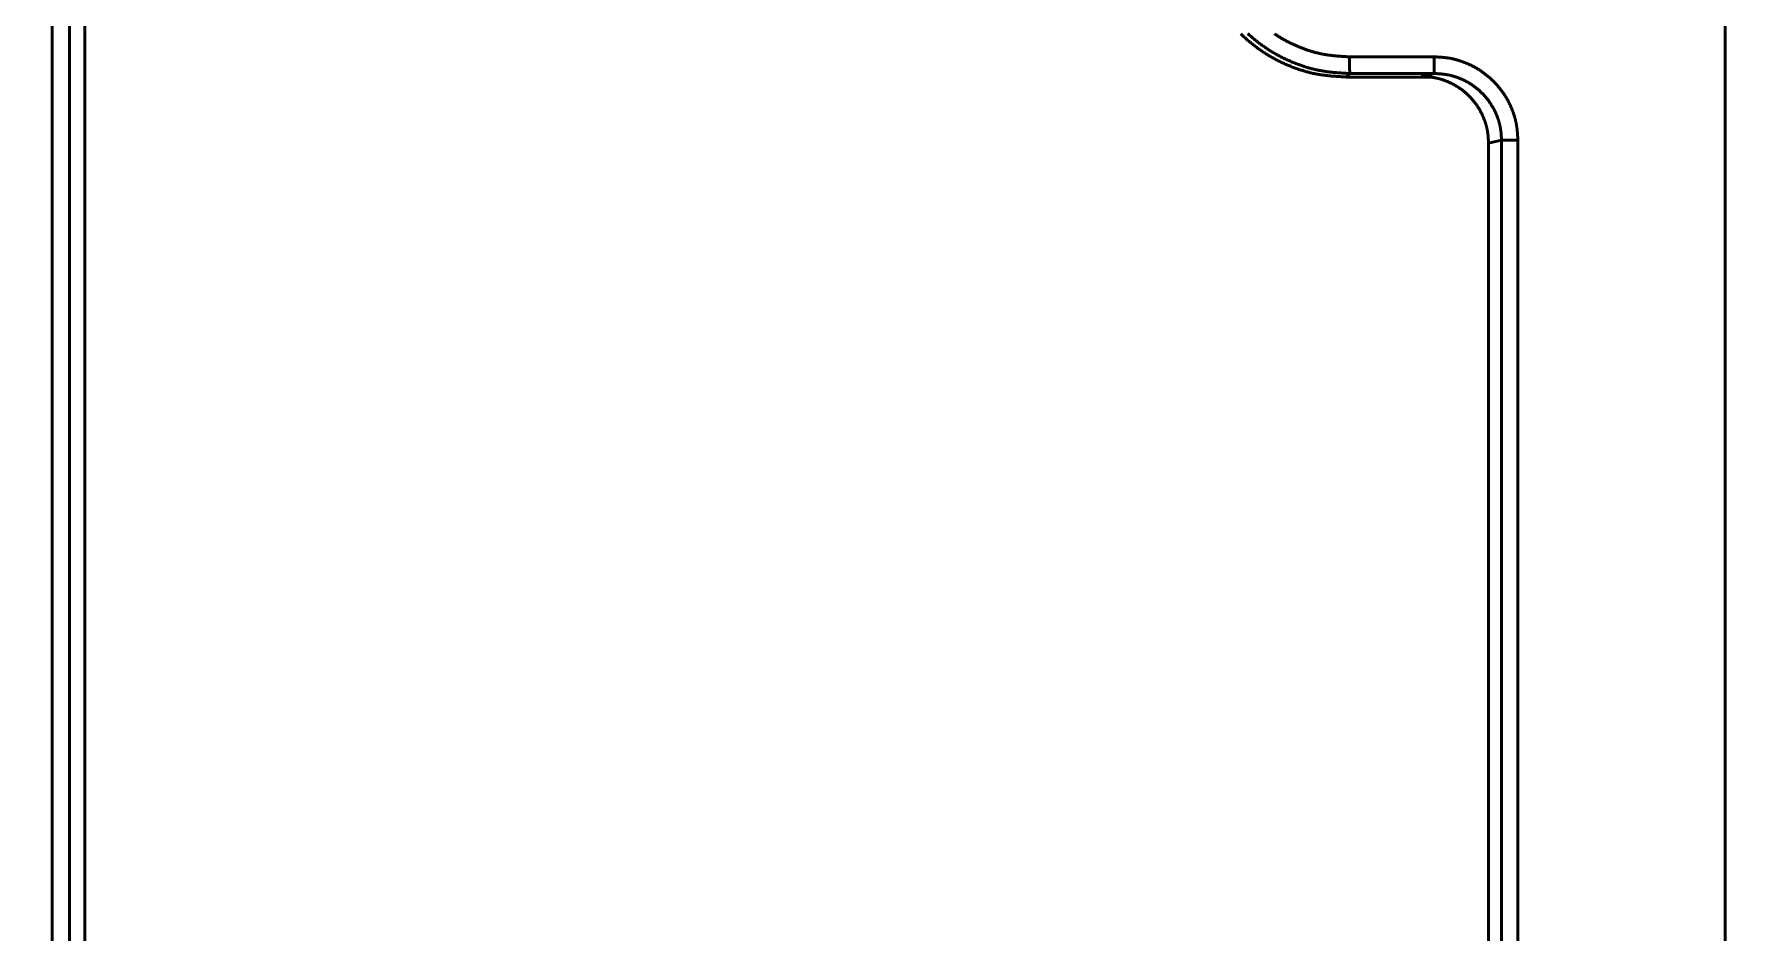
# Model space of a CAD drawing. Header units: millimetres. Extents: x -6033 to 120673, y -4970 to 90533.
# Drawn here: x 87178 to 87229.1, y 68747.6 to 68774.5 of the extents above; entities that cross this region are included whole.
import ezdxf
from ezdxf.enums import TextEntityAlignment as Align

# ---------------------------------------------------------------- set-up
doc = ezdxf.new("R2010")
doc.units = ezdxf.units.MM
doc.layers.add('I-AR$0$I-SCOPE', color=252, linetype='Continuous', lineweight=35)
doc.layers.add('I-PLAN$0$_ACM-A-WALL-HACH', color=251, linetype='Continuous', lineweight=9)
doc.layers.add('I-CEILING$0$I-RCP-AIR', color=64, linetype='Continuous')
doc.layers.add('I-CEILING$0$RC-Hatch【天花填充】', color=251, linetype='Continuous')
doc.styles.add('I-CEILING$0$黑体', font='simhei.ttf', dxfattribs={"height": 600})

# ---------------------------------------------------------------- blocks, each defined once
blk = doc.blocks.new('I-AR')
at = {"layer": 'I-AR$0$I-SCOPE'}
h = blk.add_hatch(dxfattribs=at)
h.set_pattern_fill('ANSI31', color=256, scale=200)
h.paths.add_polyline_path([(63300, 72640), (66630, 72640), (66630, 70889.383), (90600, 70890), (90600, 66390), (96650, 66390), (96650, 24876.398), (18340, 24876.398), (18340, 66390), (48090, 66390), (48090, 72640), (51400, 72640), (51400, 72649.887), (52869.5, 72649.887), (52869.5, 72640), (55240, 72640), (55240, 72790), (59460, 72790), (59460, 72640), (61830.5, 72640), (61830.5, 72649.887), (63300, 72649.887)], flags=16)
h.paths.add_polyline_path([(7330, 0), (7330, -1770), (11180, -1770), (11180, 0), (18450, 0), (18450, 2900), (27550, 2900), (27550, 18090), (37037.331, 18090), (37037.331, 17350), (96200, 17350), (96200, 18120), (114640, 18120), (114640, 84500), (0, 84500), (0, 0)])
blk = doc.blocks.new('I-PLAN')
at = {"layer": 'I-PLAN$0$_ACM-A-WALL-HACH'}
h = blk.add_hatch(dxfattribs=at)
h.set_pattern_fill('ANSI31', color=256, scale=10, angle=45)
h.paths.add_polyline_path([(88260, 70790), (88260, 70890), (88030, 70890), (88030, 70790), (88230, 70790)], flags=17)
h.paths.add_polyline_path([(79671.546, 69390), (78155, 69390), (78155, 68990), (77955, 68990), (77955, 69590), (79671.546, 69590)], flags=17)
h.paths.add_polyline_path([(80271.546, 69390), (80271.546, 69590), (80780, 69590), (80780, 68990), (80580, 68990), (80580, 69390)], flags=17)
h.paths.add_polyline_path([(74580, 69590), (73930, 69590), (73930, 69390), (74580, 69390)])
h.paths.add_polyline_path([(68780, 69590), (69430, 69590), (69430, 69390), (68780, 69390)])
h.paths.add_polyline_path([(87280, 66490), (87480, 66490), (87480, 66390), (87280, 66390)])
h.paths.add_polyline_path([(82180, 68990), (82180, 69390), (84230, 69390), (84230, 66490), (84430, 66490), (84430, 69390), (85280, 69390), (85280, 69590), (81980, 69590), (81980, 68990)])
h.paths.add_polyline_path([(87480, 67390), (87480, 69390), (88280, 69390), (88280, 69590), (88080, 69590), (86480, 69590), (86480, 69390), (87280, 69390), (87280, 67390)], flags=17)
h.paths.add_polyline_path([(72130, 68170), (72130, 66490), (72330, 66490), (72330, 67870), (73130, 67870), (73130, 68070), (72330, 68070), (72330, 68170)])
h.paths.add_polyline_path([(71230, 68170), (71230, 66390), (71030, 66390), (71030, 67870), (70230, 67870), (70230, 68070), (71030, 68070), (71030, 68170)])
h.paths.add_polyline_path([(72130, 69070), (72330, 69070), (72330, 69390), (73030, 69390), (73030, 69590), (72130, 69590)])
h.paths.add_polyline_path([(71230, 69070), (71030, 69070), (71030, 69390), (70330, 69390), (70330, 69590), (71230, 69590)])
h.paths.add_polyline_path([(67800, 69490), (67830, 69490), (67830, 69590), (67800, 69590)], flags=17)
h.paths.add_polyline_path([(76755, 69590), (75180, 69590), (75180, 69390), (75330, 69390), (75330, 66390), (75530, 66390), (75530, 69390), (76555, 69390), (76555, 68990), (76755, 68990)])
h.paths.add_polyline_path([(68180, 69590), (68180, 69390), (68030, 69390), (68030, 66520), (67780, 66520), (67780, 66390), (67400, 66390), (67400, 66720), (67830, 66720), (67830, 69590)])
edge = h.paths.add_edge_path()
edge.add_line((89860, 70890), (88860, 70890))
edge.add_line((75530, 66520), (84230, 66520))
edge.add_line((75530, 66720), (84230, 66720))
blk = doc.blocks.new('I-CEILING$0$RPK-22-40FSNQS')
at = {"color": 0, "lineweight": 50}
for p, q in [((-370.414504, -51.398138), (370.414516, -51.398138)), ((-317.608544, -58.09299), (-317.608544, -57.603182)), ((-317.608544, -57.603182), (-243.032344, -57.603182)), ((-317.608544, -58.09299), (-317.520448, -58.481218)), ((-243.032344, -58.09299), (-317.608544, -58.09299)), ((-317.520448, -58.481218), (-243.491122, -58.481218)), ((-320.104846, -62.642468), (-320.104846, -60.109796)), ((-319.517442, -60.486504), (-319.604882, -60.10122)), ((-319.604882, -60.10122), (-319.604882, -62.633896)), ((-319.500038, -62.738826), (-319.500038, -60.221748)), ((-319.604882, -62.633896), (-319.500038, -62.738826)), ((-243.499078, -100.49814), (-338.000008, -100.49814)), ((-343.57173, -100.954898), (-243.042358, -100.954898)), ((-243.042358, -101.4741), (-343.57173, -101.4741))]:
    blk.add_line(p, q, dxfattribs=at)
for points in [[(-320.104846, -60.109796), (-320.103914, -60.093382), (-320.10298, -60.076968), (-320.102034, -60.060558), (-320.101078, -60.044148), (-320.100102, -60.027742), (-320.099104, -60.011338), (-320.098078, -59.994938), (-320.097022, -59.978546), (-320.09593, -59.962156), (-320.094798, -59.945774), (-320.093622, -59.9294), (-320.092396, -59.913032), (-320.091118, -59.896674), (-320.08978, -59.880326), (-320.088382, -59.863986), (-320.086914, -59.847656), (-320.085376, -59.83134), (-320.083764, -59.815034), (-320.08207, -59.79874), (-320.08029, -59.782462), (-320.078424, -59.766196), (-320.076462, -59.749946), (-320.074402, -59.73371), (-320.07224, -59.717492), (-320.06997, -59.70129), (-320.06759, -59.685106), (-320.065094, -59.66894), (-320.062476, -59.652794), (-320.059736, -59.636668), (-320.056864, -59.62056), (-320.05386, -59.604476), (-320.050724, -59.588412), (-320.047456, -59.572372), (-320.04406, -59.556354), (-320.040534, -59.54036), (-320.036882, -59.524392), (-320.033106, -59.508448), (-320.029204, -59.49253), (-320.02518, -59.476638), (-320.021036, -59.460774), (-320.016772, -59.444938), (-320.01239, -59.429132), (-320.00789, -59.413352), (-320.003274, -59.397604), (-319.998546, -59.381886), (-319.993704, -59.3662), (-319.98875, -59.350546), (-319.983688, -59.334924), (-319.978518, -59.319334), (-319.97324, -59.30378), (-319.967856, -59.28826), (-319.962368, -59.272774), (-319.956778, -59.257326), (-319.951086, -59.241912), (-319.945294, -59.226538), (-319.939404, -59.2112), (-319.933416, -59.195902), (-319.927334, -59.180642), (-319.921156, -59.165422), (-319.914886, -59.150244), (-319.908524, -59.135106), (-319.90207, -59.12001), (-319.895526, -59.104956), (-319.88889, -59.089946), (-319.882162, -59.07498), (-319.875344, -59.060058), (-319.868432, -59.045182), (-319.86143, -59.03035), (-319.854338, -59.015566), (-319.847152, -59.000828), (-319.839876, -58.986138), (-319.832508, -58.971496), (-319.82505, -58.956902), (-319.8175, -58.942358), (-319.809858, -58.927866), (-319.802124, -58.913422), (-319.7943, -58.89903), (-319.786384, -58.88469), (-319.778378, -58.870402), (-319.77028, -58.856168), (-319.76209, -58.841988), (-319.753808, -58.827862), (-319.745436, -58.813792), (-319.736972, -58.799776), (-319.728418, -58.785816), (-319.719772, -58.771914), (-319.711034, -58.75807), (-319.702206, -58.744284), (-319.693286, -58.730556), (-319.684276, -58.716888), (-319.675174, -58.70328), (-319.66598, -58.689732), (-319.656698, -58.676246), (-319.647324, -58.66282), (-319.637862, -58.649458), (-319.628312, -58.636158), (-319.618674, -58.62292), (-319.608948, -58.609746), (-319.599134, -58.596638), (-319.589236, -58.583594), (-319.57925, -58.570614), (-319.56918, -58.557702), (-319.559024, -58.544854), (-319.548784, -58.532074), (-319.53846, -58.519362), (-319.528054, -58.506716), (-319.517564, -58.49414), (-319.506992, -58.481632), (-319.496338, -58.469194), (-319.485604, -58.456826), (-319.474788, -58.444528), (-319.463894, -58.4323), (-319.452918, -58.420144), (-319.441864, -58.408062), (-319.430732, -58.39605), (-319.419522, -58.384112), (-319.408236, -58.372248), (-319.39687, -58.360458), (-319.38543, -58.348742), (-319.373914, -58.337102), (-319.362322, -58.325536), (-319.350656, -58.314048), (-319.338916, -58.302636), (-319.327102, -58.291302), (-319.315214, -58.280044), (-319.303254, -58.268866), (-319.29122, -58.257766), (-319.279116, -58.246746), (-319.266942, -58.235806), (-319.254696, -58.224946), (-319.24238, -58.214166), (-319.229994, -58.203468), (-319.217538, -58.192854), (-319.205014, -58.18232), (-319.192424, -58.171872), (-319.179764, -58.161504), (-319.167038, -58.151224), (-319.154244, -58.141026), (-319.141386, -58.130914), (-319.12846, -58.120888), (-319.115472, -58.110948), (-319.102418, -58.101094), (-319.0893, -58.091328), (-319.076118, -58.08165), (-319.062872, -58.072062), (-319.049566, -58.06256), (-319.036196, -58.05315), (-319.022766, -58.043828), (-319.009274, -58.034598), (-318.995722, -58.025458), (-318.98211, -58.01641), (-318.96844, -58.007454), (-318.95471, -57.99859), (-318.940922, -57.989816), (-318.927076, -57.981136), (-318.913174, -57.972546), (-318.899216, -57.964048), (-318.885202, -57.955642), (-318.871134, -57.947326), (-318.85701, -57.939104), (-318.842834, -57.930972), (-318.828604, -57.922932), (-318.814322, -57.914984), (-318.799988, -57.907128), (-318.785604, -57.899364), (-318.771168, -57.891692), (-318.756682, -57.88411), (-318.742148, -57.87662), (-318.727564, -57.869222), (-318.712934, -57.861916), (-318.698256, -57.854702), (-318.68353, -57.84758), (-318.66876, -57.84055), (-318.653944, -57.83361), (-318.639082, -57.826762), (-318.624176, -57.820008), (-318.609228, -57.813344), (-318.594236, -57.806772), (-318.579202, -57.80029), (-318.564126, -57.793902), (-318.549008, -57.787606), (-318.533852, -57.781402), (-318.518654, -57.775294), (-318.503418, -57.769282), (-318.488144, -57.763366), (-318.472832, -57.75755), (-318.457482, -57.751834), (-318.442098, -57.74622), (-318.426676, -57.740708), (-318.41122, -57.735302), (-318.395728, -57.730002), (-318.380204, -57.72481), (-318.364646, -57.719726), (-318.349058, -57.714752), (-318.333436, -57.70989), (-318.317782, -57.70514), (-318.3021, -57.700506), (-318.286386, -57.695988), (-318.270644, -57.691586), (-318.254874, -57.687304), (-318.239076, -57.683142), (-318.22325, -57.679102), (-318.207398, -57.675184), (-318.191522, -57.671392), (-318.175618, -57.667724), (-318.159692, -57.664186), (-318.14374, -57.660774), (-318.127766, -57.657494), (-318.11177, -57.654344), (-318.095752, -57.651328), (-318.079712, -57.648446), (-318.063654, -57.645692), (-318.047574, -57.643064), (-318.031474, -57.640558), (-318.015358, -57.638168), (-317.999224, -57.63589), (-317.983072, -57.63372), (-317.966904, -57.631654), (-317.950722, -57.629686), (-317.934524, -57.62781), (-317.918312, -57.626026), (-317.902086, -57.624326), (-317.885848, -57.622708), (-317.869598, -57.621164), (-317.853336, -57.619694), (-317.837064, -57.61829), (-317.820784, -57.616948), (-317.804492, -57.615666), (-317.788192, -57.614436), (-317.771886, -57.613256), (-317.755572, -57.612122), (-317.73925, -57.611026), (-317.722924, -57.609968), (-317.706594, -57.60894), (-317.690258, -57.60794), (-317.67392, -57.606962), (-317.657578, -57.606), (-317.641234, -57.605054), (-317.62489, -57.604116), (-317.608544, -57.603182)], [(-317.608544, -58.09299), (-317.621622, -58.093734), (-317.6347, -58.094482), (-317.647778, -58.095236), (-317.660852, -58.096002), (-317.673926, -58.09678), (-317.686996, -58.097578), (-317.700062, -58.098398), (-317.713126, -58.099242), (-317.726184, -58.100114), (-317.739236, -58.10102), (-317.752284, -58.10196), (-317.765326, -58.10294), (-317.77836, -58.103964), (-317.791388, -58.105034), (-317.804406, -58.106156), (-317.817418, -58.10733), (-317.83042, -58.108562), (-317.843412, -58.109854), (-317.856394, -58.111212), (-317.869364, -58.112638), (-317.882324, -58.114136), (-317.895272, -58.11571), (-317.908208, -58.117362), (-317.92113, -58.119096), (-317.934038, -58.120918), (-317.946932, -58.122828), (-317.959812, -58.124834), (-317.972678, -58.126934), (-317.985526, -58.129136), (-317.998358, -58.131444), (-318.011174, -58.133856), (-318.02397, -58.136376), (-318.03675, -58.139002), (-318.049512, -58.141732), (-318.062254, -58.144564), (-318.074976, -58.147498), (-318.087678, -58.150534), (-318.10036, -58.15367), (-318.11302, -58.156904), (-318.125658, -58.160236), (-318.138274, -58.163664), (-318.150868, -58.167186), (-318.163438, -58.170804), (-318.175984, -58.174514), (-318.188506, -58.178316), (-318.201002, -58.182208), (-318.213474, -58.18619), (-318.225918, -58.19026), (-318.238338, -58.194418), (-318.250728, -58.198662), (-318.263092, -58.202992), (-318.275428, -58.207404), (-318.287734, -58.211898), (-318.300012, -58.216476), (-318.31226, -58.221134), (-318.324478, -58.22587), (-318.336664, -58.230684), (-318.348818, -58.235576), (-318.360942, -58.240544), (-318.373032, -58.245586), (-318.38509, -58.250702), (-318.397114, -58.255892), (-318.409106, -58.261154), (-318.421062, -58.266492), (-318.432982, -58.271902), (-318.444868, -58.277386), (-318.456718, -58.282942), (-318.468532, -58.288574), (-318.480308, -58.294278), (-318.492046, -58.300056), (-318.503748, -58.305906), (-318.51541, -58.311832), (-318.527034, -58.31783), (-318.538618, -58.323902), (-318.550162, -58.330046), (-318.561666, -58.336266), (-318.57313, -58.342558), (-318.584552, -58.348924), (-318.595932, -58.355362), (-318.607268, -58.361876), (-318.618564, -58.368462), (-318.629814, -58.375122), (-318.641022, -58.381854), (-318.652186, -58.388662), (-318.663304, -58.395542), (-318.674376, -58.402496), (-318.685402, -58.409524), (-318.696384, -58.416624), (-318.707318, -58.423798), (-318.718204, -58.431046), (-318.729042, -58.438368), (-318.739832, -58.445762), (-318.750574, -58.453228), (-318.761266, -58.460766), (-318.77191, -58.468378), (-318.782504, -58.47606), (-318.793046, -58.483812), (-318.803538, -58.491636), (-318.81398, -58.499528), (-318.82437, -58.507492), (-318.834708, -58.515524), (-318.844992, -58.523624), (-318.855226, -58.531792), (-318.865404, -58.54003), (-318.87553, -58.548334), (-318.885602, -58.556706), (-318.89562, -58.565144), (-318.905582, -58.573648), (-318.915488, -58.582218), (-318.92534, -58.590854), (-318.935136, -58.599554), (-318.944874, -58.608318), (-318.954556, -58.617148), (-318.96418, -58.62604), (-318.973746, -58.634996), (-318.983254, -58.644014), (-318.992704, -58.653094), (-319.002094, -58.662238), (-319.011426, -58.671442), (-319.020696, -58.680708), (-319.029908, -58.690034), (-319.039058, -58.69942), (-319.048148, -58.708866), (-319.057174, -58.718372), (-319.06614, -58.727936), (-319.075044, -58.737558), (-319.083884, -58.74724), (-319.092662, -58.756978), (-319.101374, -58.766774), (-319.110024, -58.776628), (-319.11861, -58.786538), (-319.12713, -58.796502), (-319.135584, -58.806524), (-319.143972, -58.8166), (-319.152294, -58.826732), (-319.16055, -58.836918), (-319.16874, -58.847158), (-319.17686, -58.85745), (-319.184914, -58.867796), (-319.192898, -58.878196), (-319.200814, -58.888648), (-319.208662, -58.89915), (-319.216438, -58.909706), (-319.224146, -58.920312), (-319.231782, -58.930968), (-319.239348, -58.941674), (-319.246842, -58.952432), (-319.254264, -58.963238), (-319.261614, -58.974092), (-319.26889, -58.984996), (-319.276094, -58.995948), (-319.283226, -59.006948), (-319.290284, -59.017994), (-319.29727, -59.029088), (-319.304182, -59.040228), (-319.311022, -59.051412), (-319.317788, -59.062644), (-319.32448, -59.073918), (-319.3311, -59.085236), (-319.337648, -59.0966), (-319.344122, -59.108006), (-319.350522, -59.119454), (-319.35685, -59.130944), (-319.363104, -59.142476), (-319.369286, -59.15405), (-319.375396, -59.165664), (-319.381432, -59.177318), (-319.387394, -59.189012), (-319.393284, -59.200744), (-319.3991, -59.212516), (-319.404844, -59.224326), (-319.410514, -59.236172), (-319.416112, -59.248058), (-319.421636, -59.259978), (-319.427088, -59.271936), (-319.432466, -59.283928), (-319.43777, -59.295956), (-319.443002, -59.308018), (-319.448162, -59.320116), (-319.453248, -59.332246), (-319.45826, -59.34441), (-319.4632, -59.356606), (-319.468062, -59.368834), (-319.47285, -59.381092), (-319.47756, -59.393384), (-319.48219, -59.405704), (-319.48674, -59.418056), (-319.49121, -59.430436), (-319.495598, -59.442844), (-319.499902, -59.455282), (-319.504122, -59.467746), (-319.508258, -59.480238), (-319.512304, -59.492758), (-319.516264, -59.505302), (-319.520136, -59.517872), (-319.523916, -59.530468), (-319.527606, -59.543088), (-319.531202, -59.555732), (-319.534706, -59.5684), (-319.538114, -59.581092), (-319.541426, -59.593804), (-319.544642, -59.60654), (-319.54776, -59.619296), (-319.550778, -59.632072), (-319.553694, -59.64487), (-319.55651, -59.657686), (-319.559224, -59.670522), (-319.561834, -59.683378), (-319.564338, -59.69625), (-319.566736, -59.70914), (-319.569026, -59.722048), (-319.571214, -59.734972), (-319.573302, -59.747912), (-319.575292, -59.760868), (-319.57719, -59.773838), (-319.579, -59.786822), (-319.580722, -59.79982), (-319.582364, -59.81283), (-319.583924, -59.825854), (-319.585412, -59.838888), (-319.586828, -59.851934), (-319.588174, -59.864992), (-319.589458, -59.87806), (-319.59068, -59.891136), (-319.591844, -59.904222), (-319.592956, -59.917318), (-319.594018, -59.93042), (-319.595032, -59.94353), (-319.596004, -59.956648), (-319.596936, -59.96977), (-319.597832, -59.982898), (-319.598698, -59.996032), (-319.599532, -60.009172), (-319.600344, -60.022314), (-319.601132, -60.03546), (-319.601904, -60.048608), (-319.602662, -60.06176), (-319.603408, -60.074912), (-319.604146, -60.088066), (-319.604882, -60.10122)], [(-317.520448, -58.481218), (-317.533524, -58.481964), (-317.546598, -58.482714), (-317.559672, -58.483472), (-317.572744, -58.48424), (-317.585814, -58.485022), (-317.598882, -58.485822), (-317.611946, -58.486644), (-317.625006, -58.487492), (-317.638062, -58.488366), (-317.651112, -58.489274), (-317.664156, -58.490218), (-317.677196, -58.491202), (-317.690228, -58.492228), (-317.703252, -58.4933), (-317.71627, -58.494422), (-317.729278, -58.4956), (-317.742278, -58.496834), (-317.755268, -58.498128), (-317.768248, -58.499488), (-317.781218, -58.500916), (-317.794176, -58.502414), (-317.807122, -58.50399), (-317.820056, -58.505644), (-317.832978, -58.50738), (-317.845884, -58.509202), (-317.858778, -58.511114), (-317.871658, -58.51312), (-317.884522, -58.515222), (-317.89737, -58.517424), (-317.910202, -58.51973), (-317.923018, -58.522144), (-317.935816, -58.524664), (-317.948596, -58.527288), (-317.961358, -58.530018), (-317.974102, -58.53285), (-317.986826, -58.535784), (-317.999528, -58.538818), (-318.012212, -58.541952), (-318.024874, -58.545186), (-318.037514, -58.548516), (-318.050132, -58.551942), (-318.062728, -58.555462), (-318.0753, -58.559078), (-318.087848, -58.562786), (-318.100372, -58.566586), (-318.11287, -58.570476), (-318.125344, -58.574454), (-318.137792, -58.578522), (-318.150212, -58.582676), (-318.162606, -58.586918), (-318.174972, -58.591242), (-318.18731, -58.595652), (-318.19962, -58.600144), (-318.2119, -58.604716), (-318.22415, -58.60937), (-318.236372, -58.614102), (-318.24856, -58.618912), (-318.260718, -58.623798), (-318.272844, -58.628762), (-318.284938, -58.633798), (-318.296998, -58.63891), (-318.309024, -58.644094), (-318.321018, -58.649352), (-318.332976, -58.654682), (-318.344898, -58.660086), (-318.356786, -58.665564), (-318.368638, -58.671116), (-318.380454, -58.67674), (-318.392232, -58.682438), (-318.403974, -58.688208), (-318.415678, -58.694052), (-318.427342, -58.69997), (-318.438968, -58.705962), (-318.450554, -58.712026), (-318.4621, -58.718164), (-318.473606, -58.724376), (-318.485072, -58.73066), (-318.496494, -58.737018), (-318.507876, -58.743448), (-318.519216, -58.749954), (-318.530512, -58.756532), (-318.541766, -58.763182), (-318.552974, -58.769908), (-318.56414, -58.776706), (-318.575258, -58.783578), (-318.586334, -58.790522), (-318.597362, -58.79754), (-318.608344, -58.804632), (-318.61928, -58.811796), (-318.630168, -58.819034), (-318.641008, -58.826346), (-318.6518, -58.833732), (-318.662542, -58.841188), (-318.673236, -58.848716), (-318.683882, -58.856318), (-318.694476, -58.863988), (-318.705022, -58.871732), (-318.715516, -58.879544), (-318.725958, -58.887426), (-318.73635, -58.895378), (-318.746688, -58.9034), (-318.756976, -58.91149), (-318.76721, -58.919648), (-318.777392, -58.927874), (-318.787518, -58.936166), (-318.797592, -58.944526), (-318.807612, -58.952952), (-318.817576, -58.961446), (-318.827484, -58.970004), (-318.837338, -58.978626), (-318.847136, -58.987314), (-318.856876, -58.996068), (-318.86656, -59.004884), (-318.876188, -59.013764), (-318.885756, -59.022706), (-318.895266, -59.031712), (-318.90472, -59.04078), (-318.914112, -59.04991), (-318.923446, -59.059102), (-318.93272, -59.068354), (-318.941934, -59.077666), (-318.951088, -59.08704), (-318.96018, -59.096472), (-318.969212, -59.105964), (-318.97818, -59.115514), (-318.987088, -59.125122), (-318.995932, -59.13479), (-319.004712, -59.144514), (-319.01343, -59.154294), (-319.022082, -59.164134), (-319.030672, -59.174028), (-319.039196, -59.183978), (-319.047654, -59.193984), (-319.056046, -59.204046), (-319.064374, -59.214162), (-319.072634, -59.224332), (-319.080826, -59.234556), (-319.088952, -59.244834), (-319.097008, -59.255164), (-319.104998, -59.265546), (-319.112918, -59.275982), (-319.12077, -59.28647), (-319.12855, -59.297008), (-319.136262, -59.307598), (-319.143902, -59.318238), (-319.151472, -59.328928), (-319.15897, -59.339668), (-319.166398, -59.350456), (-319.173752, -59.361294), (-319.181034, -59.37218), (-319.188242, -59.383116), (-319.195378, -59.394098), (-319.20244, -59.405126), (-319.20943, -59.416202), (-319.216346, -59.427324), (-319.22319, -59.438492), (-319.22996, -59.449704), (-319.236656, -59.46096), (-319.24328, -59.47226), (-319.249832, -59.483606), (-319.25631, -59.494992), (-319.262714, -59.506422), (-319.269046, -59.517894), (-319.275306, -59.529408), (-319.281492, -59.540962), (-319.287604, -59.552558), (-319.293644, -59.564192), (-319.29961, -59.575866), (-319.305504, -59.58758), (-319.311324, -59.599332), (-319.317072, -59.611122), (-319.322746, -59.62295), (-319.328348, -59.634814), (-319.333876, -59.646716), (-319.33933, -59.658654), (-319.344712, -59.670626), (-319.350022, -59.682634), (-319.355258, -59.694678), (-319.36042, -59.706754), (-319.36551, -59.718864), (-319.370526, -59.731008), (-319.375468, -59.743182), (-319.380336, -59.75539), (-319.385126, -59.76763), (-319.38984, -59.7799), (-319.394474, -59.7922), (-319.399028, -59.80453), (-319.403502, -59.816888), (-319.407892, -59.829276), (-319.412202, -59.841694), (-319.416424, -59.854138), (-319.420562, -59.866608), (-319.424614, -59.879106), (-319.428578, -59.89163), (-319.432452, -59.904178), (-319.436236, -59.916752), (-319.43993, -59.929352), (-319.44353, -59.941974), (-319.447038, -59.95462), (-319.45045, -59.96729), (-319.453768, -59.97998), (-319.456986, -59.992694), (-319.460108, -60.005428), (-319.46313, -60.018182), (-319.466052, -60.030958), (-319.468872, -60.043752), (-319.47159, -60.056566), (-319.474204, -60.0694), (-319.476714, -60.08225), (-319.479116, -60.095118), (-319.481412, -60.108004), (-319.483606, -60.120904), (-319.485698, -60.133822), (-319.487694, -60.146754), (-319.489598, -60.159702), (-319.491412, -60.172664), (-319.49314, -60.185638), (-319.494786, -60.198626), (-319.496354, -60.211626), (-319.497846, -60.224638), (-319.499268, -60.237662), (-319.500622, -60.250696), (-319.50191, -60.26374), (-319.503138, -60.276794), (-319.50431, -60.289858), (-319.505426, -60.302928), (-319.506494, -60.316008), (-319.507516, -60.329096), (-319.508494, -60.342188), (-319.509432, -60.355288), (-319.510334, -60.368394), (-319.511206, -60.381504), (-319.512048, -60.39462), (-319.512864, -60.407738), (-319.51366, -60.420862), (-319.514438, -60.433986), (-319.515202, -60.447114), (-319.515954, -60.460244), (-319.5167, -60.473374), (-319.517442, -60.486504)], [(-320.104846, -60.109796), (-320.101608, -60.109792), (-320.098372, -60.10979), (-320.095136, -60.109786), (-320.091898, -60.109784), (-320.088664, -60.10978), (-320.085428, -60.109776), (-320.082194, -60.109774), (-320.072498, -60.109762), (-320.06927, -60.109758), (-320.066042, -60.109754), (-320.062814, -60.10975), (-320.05959, -60.109746), (-320.056368, -60.10974), (-320.053148, -60.109736), (-320.049928, -60.10973), (-320.046712, -60.109724), (-320.040288, -60.109712), (-320.03708, -60.109706), (-320.033874, -60.1097), (-320.030672, -60.109692), (-320.027472, -60.109686), (-320.024276, -60.109678), (-320.021082, -60.10967), (-320.017892, -60.10966), (-320.014706, -60.109652), (-320.011524, -60.109642), (-320.008346, -60.109632), (-320.005172, -60.109622), (-320.002002, -60.10961), (-319.998836, -60.1096), (-319.995674, -60.109588), (-319.992518, -60.109576), (-319.989366, -60.109562), (-319.98622, -60.10955), (-319.983078, -60.109536), (-319.97994, -60.109522), (-319.976808, -60.109508), (-319.973682, -60.109492), (-319.970562, -60.109478), (-319.967446, -60.109462), (-319.964338, -60.109446), (-319.961234, -60.10943), (-319.958138, -60.109412), (-319.955046, -60.109396), (-319.951962, -60.109378), (-319.948882, -60.10936), (-319.945812, -60.109342), (-319.942746, -60.109324), (-319.939688, -60.109304), (-319.936636, -60.109284), (-319.933592, -60.109266), (-319.930554, -60.109246), (-319.927526, -60.109224), (-319.924502, -60.109204), (-319.921488, -60.109184), (-319.918482, -60.109162), (-319.915482, -60.10914), (-319.91249, -60.109118), (-319.909508, -60.109096), (-319.906534, -60.109074), (-319.903566, -60.10905), (-319.90061, -60.109028), (-319.89766, -60.109004), (-319.89472, -60.10898), (-319.891788, -60.108956), (-319.888866, -60.108932), (-319.885952, -60.108908), (-319.883048, -60.108882), (-319.880154, -60.108858), (-319.877268, -60.108832), (-319.874392, -60.108806), (-319.871526, -60.10878), (-319.86867, -60.108754), (-319.865824, -60.108726), (-319.862988, -60.1087), (-319.86016, -60.108672), (-319.857344, -60.108644), (-319.854538, -60.108616), (-319.851744, -60.108588), (-319.848958, -60.10856), (-319.846184, -60.10853), (-319.843422, -60.108502), (-319.840668, -60.108472), (-319.837928, -60.108442), (-319.835198, -60.108412), (-319.832478, -60.108382), (-319.82977, -60.10835), (-319.827074, -60.10832), (-319.82439, -60.108288), (-319.821716, -60.108256), (-319.819056, -60.108224), (-319.816408, -60.108192), (-319.81377, -60.108158), (-319.811146, -60.108126), (-319.808534, -60.108092), (-319.805934, -60.10806), (-319.803346, -60.108026), (-319.80077, -60.107992), (-319.798208, -60.107956), (-319.79566, -60.107922), (-319.793122, -60.107888), (-319.790598, -60.107852), (-319.788088, -60.107816), (-319.785592, -60.10778), (-319.783106, -60.107744), (-319.780636, -60.107708), (-319.77818, -60.107672), (-319.775736, -60.107634), (-319.773306, -60.107598), (-319.77089, -60.10756), (-319.768488, -60.107522), (-319.766098, -60.107484), (-319.763724, -60.107446), (-319.761364, -60.107408), (-319.759018, -60.10737), (-319.756688, -60.107332), (-319.75437, -60.107292), (-319.752068, -60.107254), (-319.74978, -60.107214), (-319.747508, -60.107174), (-319.74525, -60.107134), (-319.743008, -60.107094), (-319.740782, -60.107054), (-319.73857, -60.107014), (-319.736372, -60.106972), (-319.734192, -60.106932), (-319.732026, -60.10689), (-319.729876, -60.106848), (-319.727742, -60.106806), (-319.725624, -60.106764), (-319.723522, -60.106722), (-319.721436, -60.106678), (-319.719366, -60.106636), (-319.717312, -60.106592), (-319.715276, -60.106548), (-319.713254, -60.106504), (-319.71125, -60.10646), (-319.709264, -60.106414), (-319.707292, -60.10637), (-319.705338, -60.106324), (-319.703402, -60.106278), (-319.701482, -60.106232), (-319.69958, -60.106186), (-319.697694, -60.106138), (-319.695826, -60.106092), (-319.693976, -60.106044), (-319.692144, -60.105996), (-319.690328, -60.105948), (-319.68853, -60.1059), (-319.68675, -60.10585), (-319.68499, -60.1058), (-319.683244, -60.105752), (-319.681518, -60.105702), (-319.67981, -60.105652), (-319.67812, -60.105602), (-319.676446, -60.10555), (-319.67479, -60.1055), (-319.673154, -60.10545), (-319.671534, -60.1054), (-319.669932, -60.105348), (-319.668348, -60.105298), (-319.66678, -60.105248), (-319.665232, -60.105196), (-319.663702, -60.105146), (-319.662188, -60.105096), (-319.660692, -60.105046), (-319.659214, -60.104996), (-319.657754, -60.104946), (-319.656312, -60.104896), (-319.654888, -60.104848), (-319.653482, -60.104798), (-319.652092, -60.10475), (-319.65072, -60.104702), (-319.649368, -60.104654), (-319.648032, -60.104606), (-319.646714, -60.10456), (-319.645414, -60.104514), (-319.6442, -60.10447), (-319.643002, -60.104426), (-319.64182, -60.104384), (-319.640654, -60.104342), (-319.639504, -60.104298), (-319.63837, -60.104256), (-319.637252, -60.104212), (-319.63615, -60.104168), (-319.635064, -60.104124), (-319.633994, -60.10408), (-319.63294, -60.104036), (-319.631902, -60.10399), (-319.63088, -60.103942), (-319.629876, -60.103894), (-319.628886, -60.103846), (-319.627912, -60.103796), (-319.626954, -60.103744), (-319.626012, -60.10369), (-319.625088, -60.103636), (-319.624178, -60.10358), (-319.623284, -60.103522), (-319.622408, -60.10346), (-319.621546, -60.103398), (-319.6207, -60.103334), (-319.619872, -60.103268), (-319.61906, -60.103198), (-319.618262, -60.103128), (-319.617482, -60.103054), (-319.616716, -60.102976), (-319.615968, -60.102896), (-319.615548, -60.10285), (-319.615134, -60.102802), (-319.614724, -60.102754), (-319.61432, -60.102704), (-319.61392, -60.102654), (-319.613524, -60.102602), (-319.613132, -60.102552), (-319.612744, -60.102498), (-319.61236, -60.102446), (-319.61198, -60.102392), (-319.611604, -60.102336), (-319.61123, -60.102282), (-319.61086, -60.102226), (-319.610494, -60.10217), (-319.61013, -60.102112), (-319.609768, -60.102056), (-319.609408, -60.101998), (-319.609052, -60.10194), (-319.608698, -60.10188), (-319.608344, -60.101822), (-319.607994, -60.101762), (-319.607644, -60.101702), (-319.607296, -60.101644), (-319.606948, -60.101584), (-319.606602, -60.101522), (-319.606258, -60.101462), (-319.605912, -60.101402), (-319.60557, -60.101342), (-319.605226, -60.10128), (-319.604882, -60.10122)], [(-319.604882, -62.633896), (-319.60656, -62.663348), (-319.608244, -62.692798), (-319.609946, -62.722244), (-319.611672, -62.751688), (-319.613428, -62.781126), (-319.615226, -62.810558), (-319.617072, -62.839984), (-319.618976, -62.8694), (-319.620942, -62.898804), (-319.622982, -62.9282), (-319.625102, -62.95758), (-319.62731, -62.986948), (-319.629616, -63.016302), (-319.632024, -63.045638), (-319.634548, -63.074956), (-319.63719, -63.104256), (-319.639962, -63.133534), (-319.64287, -63.162792), (-319.645924, -63.192028), (-319.64913, -63.22124), (-319.652496, -63.250426), (-319.656032, -63.279584), (-319.659746, -63.308716), (-319.663644, -63.33782), (-319.667736, -63.366892), (-319.672028, -63.395934), (-319.676528, -63.424942), (-319.681248, -63.453916), (-319.686192, -63.482854), (-319.691368, -63.511758), (-319.696786, -63.540622), (-319.70244, -63.569448), (-319.708332, -63.598232), (-319.714458, -63.626976), (-319.720816, -63.655676), (-319.7274, -63.684334), (-319.734212, -63.712946), (-319.741248, -63.741512), (-319.748504, -63.77003), (-319.755978, -63.7985), (-319.763668, -63.826918), (-319.77157, -63.855288), (-319.779684, -63.883604), (-319.788006, -63.911866), (-319.796534, -63.940074), (-319.805264, -63.968226), (-319.814196, -63.996322), (-319.823324, -64.024358), (-319.832648, -64.052334), (-319.842166, -64.080252), (-319.851872, -64.108106), (-319.861768, -64.135896), (-319.871848, -64.163624), (-319.88211, -64.191286), (-319.892552, -64.21888), (-319.90317, -64.246406), (-319.913964, -64.273864), (-319.924932, -64.301252), (-319.936068, -64.328568), (-319.94737, -64.35581), (-319.958838, -64.38298), (-319.970472, -64.410074), (-319.982268, -64.437092), (-319.99423, -64.464032), (-320.006358, -64.490894), (-320.018648, -64.517676), (-320.031104, -64.544378), (-320.043724, -64.570998), (-320.05651, -64.597534), (-320.069458, -64.623986), (-320.082572, -64.650354), (-320.095852, -64.676634), (-320.109294, -64.702828), (-320.122902, -64.728934), (-320.136674, -64.754948), (-320.15061, -64.780872), (-320.164712, -64.806704), (-320.178978, -64.832444), (-320.193408, -64.858088), (-320.208002, -64.883638), (-320.222762, -64.909092), (-320.237686, -64.934448), (-320.252774, -64.959704), (-320.268026, -64.984862), (-320.283442, -65.009918), (-320.299024, -65.034872), (-320.31477, -65.059722), (-320.33068, -65.084468), (-320.346754, -65.10911), (-320.362994, -65.133644), (-320.379396, -65.15807), (-320.395964, -65.18239), (-320.412694, -65.206598), (-320.429584, -65.230696), (-320.446636, -65.254682), (-320.463846, -65.278556), (-320.481216, -65.302316), (-320.498744, -65.325964), (-320.51643, -65.349494), (-320.53427, -65.37291), (-320.552264, -65.396208), (-320.570414, -65.419388), (-320.588716, -65.442448), (-320.60717, -65.46539), (-320.625776, -65.48821), (-320.64453, -65.510908), (-320.663436, -65.533484), (-320.682488, -65.555936), (-320.701688, -65.578264), (-320.721034, -65.600468), (-320.740524, -65.622544), (-320.76016, -65.644492), (-320.779938, -65.666312), (-320.79986, -65.688004)], [(-320.793138, -64.886306), (-320.778558, -64.864592), (-320.764122, -64.842784), (-320.749834, -64.82088), (-320.735692, -64.798882), (-320.721696, -64.776792), (-320.707846, -64.754608), (-320.694142, -64.732336), (-320.680586, -64.709972), (-320.667174, -64.687522), (-320.65391, -64.664982), (-320.64079, -64.642356), (-320.627818, -64.619644), (-320.614992, -64.596846), (-320.602312, -64.573966), (-320.589778, -64.551004), (-320.57739, -64.527958), (-320.56515, -64.504832), (-320.553054, -64.481626), (-320.541106, -64.458342), (-320.529302, -64.43498), (-320.517646, -64.411542), (-320.506136, -64.388028), (-320.494772, -64.364438), (-320.483554, -64.340774), (-320.472484, -64.317038), (-320.461558, -64.293232), (-320.45078, -64.269354), (-320.440148, -64.245406), (-320.429662, -64.221388), (-320.419322, -64.197304), (-320.409128, -64.173152), (-320.39908, -64.148936), (-320.389182, -64.124654), (-320.379434, -64.100308), (-320.36984, -64.0759), (-320.360402, -64.051432), (-320.351122, -64.026902), (-320.342, -64.002312), (-320.333042, -63.977664), (-320.324248, -63.95296), (-320.31562, -63.9282), (-320.307162, -63.903384), (-320.298876, -63.878514), (-320.290762, -63.85359), (-320.282826, -63.828616), (-320.275066, -63.80359), (-320.267488, -63.778514), (-320.260092, -63.75339), (-320.252882, -63.72822), (-320.245858, -63.703002), (-320.239026, -63.677738), (-320.232384, -63.65243), (-320.225936, -63.62708), (-320.219684, -63.601686), (-320.213632, -63.576252), (-320.20778, -63.550778), (-320.202132, -63.525264), (-320.19669, -63.499712), (-320.191454, -63.474124), (-320.18643, -63.4485), (-320.181616, -63.422842), (-320.177018, -63.39715), (-320.172626, -63.371424), (-320.168434, -63.345668), (-320.164434, -63.319882), (-320.160622, -63.294066), (-320.15699, -63.268222), (-320.153528, -63.24235), (-320.15023, -63.216454), (-320.14709, -63.190532), (-320.144102, -63.164588), (-320.141254, -63.13862), (-320.138544, -63.112632), (-320.135962, -63.086622), (-320.133502, -63.060594), (-320.131158, -63.034548), (-320.12892, -63.008486), (-320.126782, -62.982408), (-320.124736, -62.956314), (-320.122778, -62.930208), (-320.120896, -62.904088), (-320.119088, -62.877958), (-320.117344, -62.851818), (-320.115656, -62.825668), (-320.114018, -62.799512), (-320.112424, -62.773348), (-320.110866, -62.747178), (-320.109336, -62.721006), (-320.107828, -62.694828), (-320.106332, -62.668648), (-320.104846, -62.642468)], [(-319.500038, -62.738826), (-319.50171, -62.76828), (-319.50339, -62.797732), (-319.505088, -62.82718), (-319.506808, -62.856626), (-319.508562, -62.886066), (-319.510354, -62.9155), (-319.512196, -62.944928), (-319.514094, -62.974344), (-319.516058, -63.003752), (-319.518092, -63.033148), (-319.520208, -63.062532), (-319.522412, -63.091902), (-319.524714, -63.121256), (-319.527118, -63.150594), (-319.529636, -63.179914), (-319.532276, -63.209216), (-319.535044, -63.238498), (-319.537948, -63.267758), (-319.540998, -63.296994), (-319.5442, -63.326208), (-319.547562, -63.355396), (-319.551096, -63.384556), (-319.554804, -63.41369), (-319.5587, -63.442794), (-319.562786, -63.47187), (-319.567076, -63.500912), (-319.571574, -63.529922), (-319.57629, -63.558898), (-319.58123, -63.58784), (-319.586404, -63.616744), (-319.591818, -63.64561), (-319.597472, -63.674436), (-319.60336, -63.703224), (-319.609484, -63.73197), (-319.615838, -63.760672), (-319.622422, -63.78933), (-319.629232, -63.817944), (-319.636264, -63.846512), (-319.643518, -63.875032), (-319.65099, -63.903502), (-319.658678, -63.931924), (-319.66658, -63.960294), (-319.674692, -63.988612), (-319.683012, -64.016876), (-319.691538, -64.045086), (-319.700266, -64.07324), (-319.709196, -64.101336), (-319.718322, -64.129374), (-319.727646, -64.157352), (-319.73716, -64.18527), (-319.746866, -64.213126), (-319.756758, -64.24092), (-319.766836, -64.268648), (-319.777096, -64.296312), (-319.787538, -64.323908), (-319.798154, -64.351436), (-319.808948, -64.378894), (-319.819912, -64.406284), (-319.831046, -64.433602), (-319.842346, -64.460846), (-319.853814, -64.488016), (-319.865444, -64.515112), (-319.877238, -64.54213), (-319.889198, -64.569072), (-319.901324, -64.595936), (-319.913612, -64.62272), (-319.926066, -64.649422), (-319.938684, -64.676042), (-319.951466, -64.70258), (-319.964414, -64.729034), (-319.977526, -64.755404), (-319.990802, -64.781686), (-320.004242, -64.80788), (-320.017848, -64.833986), (-320.031618, -64.860002), (-320.045552, -64.885928), (-320.05965, -64.911762), (-320.073914, -64.937502), (-320.088342, -64.963148), (-320.102936, -64.988698), (-320.117692, -65.014154), (-320.132614, -65.03951), (-320.1477, -65.064768), (-320.16295, -65.089926), (-320.178366, -65.114984), (-320.193946, -65.139938), (-320.20969, -65.16479), (-320.2256, -65.189538), (-320.241672, -65.21418), (-320.25791, -65.238716), (-320.274312, -65.263144), (-320.290878, -65.287464), (-320.307608, -65.311672), (-320.324498, -65.335772), (-320.341548, -65.35976), (-320.35876, -65.383634), (-320.37613, -65.407396), (-320.393656, -65.431044), (-320.411342, -65.454576), (-320.429182, -65.477992), (-320.447176, -65.501292), (-320.465326, -65.524472), (-320.483628, -65.547534), (-320.502082, -65.570476), (-320.520688, -65.593298), (-320.539444, -65.615998), (-320.558348, -65.638574), (-320.5774, -65.661028), (-320.5966, -65.683356), (-320.615946, -65.70556), (-320.635438, -65.727638), (-320.655074, -65.749586), (-320.674854, -65.771408), (-320.694774, -65.7931), (-320.714838, -65.814662), (-320.735042, -65.836094), (-320.755384, -65.857392), (-320.775866, -65.878558), (-320.796484, -65.899592)], [(-320.104846, -62.642468), (-320.101608, -62.642464), (-320.098372, -62.642462), (-320.095136, -62.642458), (-320.091898, -62.642456), (-320.088664, -62.642452), (-320.085428, -62.642448), (-320.082194, -62.642444), (-320.078962, -62.642442), (-320.072498, -62.642434), (-320.062814, -62.642422), (-320.05959, -62.642416), (-320.056368, -62.642412), (-320.053148, -62.642406), (-320.049928, -62.642402), (-320.046712, -62.642396), (-320.0435, -62.64239), (-320.040288, -62.642384), (-320.03708, -62.642378), (-320.033874, -62.64237), (-320.030672, -62.642364), (-320.027472, -62.642356), (-320.024276, -62.642348), (-320.021082, -62.64234), (-320.017892, -62.642332), (-320.014706, -62.642324), (-320.011524, -62.642314), (-320.008346, -62.642304), (-320.005172, -62.642294), (-320.002002, -62.642284), (-319.998836, -62.642272), (-319.995674, -62.64226), (-319.992518, -62.642248), (-319.989366, -62.642236), (-319.98622, -62.642224), (-319.983078, -62.64221), (-319.97994, -62.642196), (-319.976808, -62.642182), (-319.973682, -62.642168), (-319.970562, -62.642152), (-319.967446, -62.642138), (-319.964338, -62.642122), (-319.961234, -62.642106), (-319.958138, -62.642088), (-319.955046, -62.642072), (-319.951962, -62.642054), (-319.948882, -62.642036), (-319.945812, -62.642018), (-319.942746, -62.642), (-319.939688, -62.641982), (-319.936636, -62.641962), (-319.933592, -62.641944), (-319.930554, -62.641924), (-319.927526, -62.641904), (-319.924502, -62.641884), (-319.921488, -62.641862), (-319.918482, -62.641842), (-319.915482, -62.64182), (-319.91249, -62.641798), (-319.909508, -62.641776), (-319.906534, -62.641754), (-319.903566, -62.641732), (-319.90061, -62.641708), (-319.89766, -62.641684), (-319.89472, -62.641662), (-319.891788, -62.641638), (-319.888866, -62.641614), (-319.885952, -62.641588), (-319.883048, -62.641564), (-319.880154, -62.641538), (-319.877268, -62.641514), (-319.874392, -62.641488), (-319.871526, -62.641462), (-319.86867, -62.641434), (-319.865824, -62.641408), (-319.862988, -62.64138), (-319.86016, -62.641354), (-319.857344, -62.641326), (-319.854538, -62.641298), (-319.851744, -62.64127), (-319.848958, -62.64124), (-319.846184, -62.641212), (-319.843422, -62.641182), (-319.840668, -62.641152), (-319.837928, -62.641122), (-319.835198, -62.641092), (-319.832478, -62.641062), (-319.82977, -62.64103), (-319.827074, -62.640998), (-319.82439, -62.640968), (-319.821716, -62.640936), (-319.819056, -62.640902), (-319.816408, -62.64087), (-319.81377, -62.640838), (-319.811146, -62.640804), (-319.808534, -62.64077), (-319.805934, -62.640736), (-319.803346, -62.640702), (-319.80077, -62.640668), (-319.798208, -62.640634), (-319.79566, -62.640598), (-319.793122, -62.640562), (-319.790598, -62.640528), (-319.788088, -62.640492), (-319.785592, -62.640456), (-319.783106, -62.64042), (-319.780636, -62.640382), (-319.77818, -62.640346), (-319.775736, -62.640308), (-319.773306, -62.640272), (-319.77089, -62.640234), (-319.768488, -62.640196), (-319.766098, -62.640158), (-319.763724, -62.64012), (-319.761364, -62.640082), (-319.759018, -62.640042), (-319.756688, -62.640004), (-319.75437, -62.639964), (-319.752068, -62.639926), (-319.74978, -62.639886), (-319.747508, -62.639846), (-319.74525, -62.639806), (-319.743008, -62.639766), (-319.740782, -62.639726), (-319.73857, -62.639684), (-319.736372, -62.639644), (-319.734192, -62.639602), (-319.732026, -62.639562), (-319.729876, -62.63952), (-319.727742, -62.639478), (-319.725624, -62.639436), (-319.723522, -62.639392), (-319.721436, -62.63935), (-319.719366, -62.639306), (-319.717312, -62.639264), (-319.715276, -62.63922), (-319.713254, -62.639176), (-319.71125, -62.639132), (-319.709264, -62.639086), (-319.707292, -62.639042), (-319.705338, -62.638996), (-319.703402, -62.63895), (-319.701482, -62.638904), (-319.69958, -62.638858), (-319.697694, -62.638812), (-319.695826, -62.638764), (-319.693976, -62.638716), (-319.692144, -62.638668), (-319.690328, -62.63862), (-319.68853, -62.638572), (-319.68675, -62.638522), (-319.68499, -62.638472), (-319.683246, -62.638424), (-319.681518, -62.638374), (-319.67981, -62.638324), (-319.67812, -62.638272), (-319.676446, -62.638222), (-319.67479, -62.638172), (-319.673154, -62.638122), (-319.671534, -62.63807), (-319.669932, -62.63802), (-319.668348, -62.63797), (-319.66678, -62.637918), (-319.665232, -62.637868), (-319.663702, -62.637818), (-319.662188, -62.637768), (-319.660692, -62.637718), (-319.659214, -62.637668), (-319.657754, -62.637618), (-319.656312, -62.637568), (-319.654888, -62.637518), (-319.653482, -62.63747), (-319.652092, -62.637422), (-319.650722, -62.637374), (-319.649368, -62.637326), (-319.648032, -62.637278), (-319.646714, -62.637232), (-319.645414, -62.637186), (-319.6442, -62.637142), (-319.643002, -62.6371), (-319.64182, -62.637056), (-319.640654, -62.637014), (-319.639504, -62.636972), (-319.63837, -62.63693), (-319.637252, -62.636886), (-319.63615, -62.636844), (-319.635064, -62.6368), (-319.633994, -62.636756), (-319.63294, -62.63671), (-319.631902, -62.636664), (-319.63088, -62.636618), (-319.629876, -62.63657), (-319.628886, -62.636522), (-319.627912, -62.636472), (-319.626954, -62.63642), (-319.626012, -62.636368), (-319.625088, -62.636314), (-319.624178, -62.636258), (-319.623284, -62.6362), (-319.622408, -62.63614), (-319.621546, -62.636078), (-319.6207, -62.636014), (-319.619872, -62.635946), (-319.619058, -62.635878), (-319.618262, -62.635806), (-319.617482, -62.635732), (-319.616716, -62.635656), (-319.615968, -62.635576), (-319.615548, -62.63553), (-319.615134, -62.635482), (-319.614724, -62.635434), (-319.61432, -62.635384), (-319.61392, -62.635334), (-319.613524, -62.635282), (-319.613132, -62.63523), (-319.612744, -62.635178), (-319.61236, -62.635124), (-319.61198, -62.63507), (-319.611604, -62.635016), (-319.61123, -62.63496), (-319.61086, -62.634904), (-319.610494, -62.634848), (-319.61013, -62.63479), (-319.609768, -62.634734), (-319.609408, -62.634676), (-319.609052, -62.634618), (-319.608696, -62.634558), (-319.608344, -62.6345), (-319.607992, -62.63444), (-319.607644, -62.63438), (-319.607296, -62.63432), (-319.606948, -62.63426), (-319.606602, -62.6342), (-319.606258, -62.63414), (-319.605912, -62.634078), (-319.60557, -62.634018), (-319.605226, -62.633956), (-319.604882, -62.633896)]]:
    blk.add_lwpolyline(points, dxfattribs=at)
blk = doc.blocks.new('I-CEILING')
at = {"layer": 'I-CEILING$0$RC-Hatch【天花填充】'}
h = blk.add_hatch(dxfattribs=at)
h.set_pattern_fill('_USER', color=256, scale=600, double=1, pattern_type=0)
h.set_pattern_definition([(0, (81980, 70481.47), (0, 600), []), (90, (81980, 70481.47), (-600, 4e-14), [])])
h.paths.add_polyline_path([(84430, 69390), (85280, 69390), (85280, 69590), (81980, 69590), (81980, 69090), (80780, 69090), (80780, 69590), (77955, 69590), (77955, 69090), (76755, 69090), (76755, 69590), (66630, 69590), (66630, 70790), (88030, 70790), (88030, 69590), (86480, 69590), (86480, 69390), (87280, 69390), (87280, 66390), (85430, 66390), (85430, 66490), (84430, 66490)])
at = {"layer": 'I-CEILING$0$I-RCP-AIR', "rotation": 269.9999999882699}
blk.add_blockref('I-CEILING$0$RPK-22-40FSNQS', (87280, 68453.738, 3000), dxfattribs=at)
at = {"layer": 'I-CEILING$0$I-RCP-AIR', "style": 'I-CEILING$0$黑体'}
for tag, p in [('R', (61966.358, 71748.905)), ('R', (61966.358, 66925.235)), ('R', (51736.068, 63924.766)), ('R', (62976.068, 63924.766)), ('S', (56433.591, 63065))]:
    blk.add_attdef(tag, text='', height=100, dxfattribs=at).set_placement(p, align=Align.MIDDLE_CENTER)

msp = doc.modelspace()

# ---------------------------------------------------------------- block references
for name in ['I-AR', 'I-PLAN']:
    msp.add_blockref(name, (0, 0))

# ---------------------------------------------------------------- next in the draw order: block references
msp.add_blockref('I-CEILING', (0, 0))

doc.saveas('drawing.dxf')
